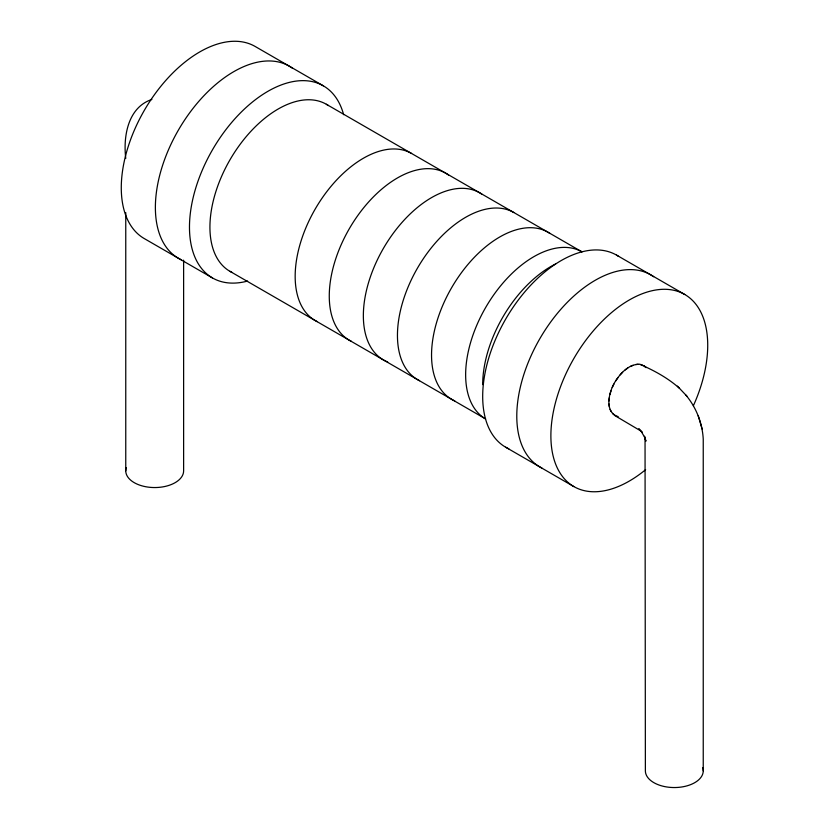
<?xml version="1.0" encoding="UTF-8"?>
<svg xmlns="http://www.w3.org/2000/svg" width="829" height="829" viewBox="0 0 829 829"><rect width="100%" height="100%" fill="white"/><g stroke="black" fill="none" stroke-linecap="round" stroke-linejoin="round"><path stroke-width="1.24" d="M609.336 397.702L608.994 400.946M609.978 394.345L610.994 390.925M612.279 387.495L613.906 384.128M615.75 380.853L617.854 377.765M620.133 374.863L622.589 372.273M625.139 369.941L627.781 368.024M630.434 366.428L633.076 365.309M151.883 99.439C127.894 107.366 123.086 136.443 125.759 158.412M635.656 364.553L638.112 364.314M640.444 364.449L642.548 365.102M618.165 416.614C603.844 412.334 608.9 391.785 614.838 382.179C620.247 373.464 628.465 364.252 639.532 364.169C653.656 370.252 667.998 377.983 679.531 388.376M644.465 366.128L646.081 367.63L643.77 365.475M614.134 414.935L612.517 413.443M323.341 85.833L255.156 46.465A110.899 64.03 -60 0 0 144.246 110.495A110.899 64.03 -60 0 0 144.246 238.555L212.442 277.922M616.558 255.125L684.754 294.492M326.336 104.267L582.051 251.902A96.433 55.678 -60 0 0 485.618 307.58A96.433 55.678 -60 0 0 485.618 418.935L229.902 271.301M614.838 415.588L640.9 431.018L638.755 428.759L642.32 432.51L641.2 431.339L644.91 437.774L644.465 436.23L645.926 441.183L645.045 438.199L645.376 770.846A28.932 16.704 0 0 0 677.148 787.467A28.932 16.704 0 0 0 702.681 767.581M505.659 447.204L573.844 486.582M685.842 395.05C696.153 407.308 702.35 423.039 703.241 439.049L703.241 770.846M677.386 386.127L686.951 396.21M611.149 411.598L610.123 409.35M702.163 429.049L698.215 415.723M609.388 406.832L609.046 403.982M183.623 260.161L183.623 470.851A28.932 16.704 0 0 1 151.852 487.473A28.932 16.704 0 0 1 126.319 467.587M125.759 212.638L125.759 470.851M387.703 361.983A96.433 55.678 -60 0 1 382.283 250.358A96.433 55.678 -60 0 1 481.815 194.131M351.372 341.32A96.433 55.678 -60 0 1 349.765 227.934A96.433 55.678 -60 0 1 448.707 175.157M419.557 380.687A96.433 55.678 -60 0 1 416.386 270.026A96.433 55.678 -60 0 1 513.856 212.535M454.758 400.884A96.433 55.678 -60 0 1 450.997 288.803A96.433 55.678 -60 0 1 550 233.498M482.685 384.625A96.433 55.678 -60 0 1 555.617 263.974M508.84 448.841A110.899 64.03 -60 0 1 505.141 320.046A110.899 64.03 -60 0 1 618.579 256.379M541.855 468.012A110.899 64.03 -60 0 1 540.27 337.942A110.899 64.03 -60 0 1 653.666 276.741M645.625 469.67A110.899 64.03 -60 0 1 551.047 429.836A110.899 64.03 -60 0 1 655.428 290.067A110.899 64.03 -60 0 1 693.376 405.744M247.591 281.062A110.899 64.03 -60 0 1 212.442 149.862A110.899 64.03 -60 0 1 343.641 114.713M181.52 259.871A110.899 64.03 -60 0 1 178.349 130.174A110.899 64.03 -60 0 1 292.254 68.082M317.279 321.642A96.433 55.678 -60 0 1 314.108 210.97A96.433 55.678 -60 0 1 411.578 153.479M232.037 272.43A96.433 55.678 -60 0 1 229.902 159.945A96.433 55.678 -60 0 1 328.377 105.552"/></g></svg>
